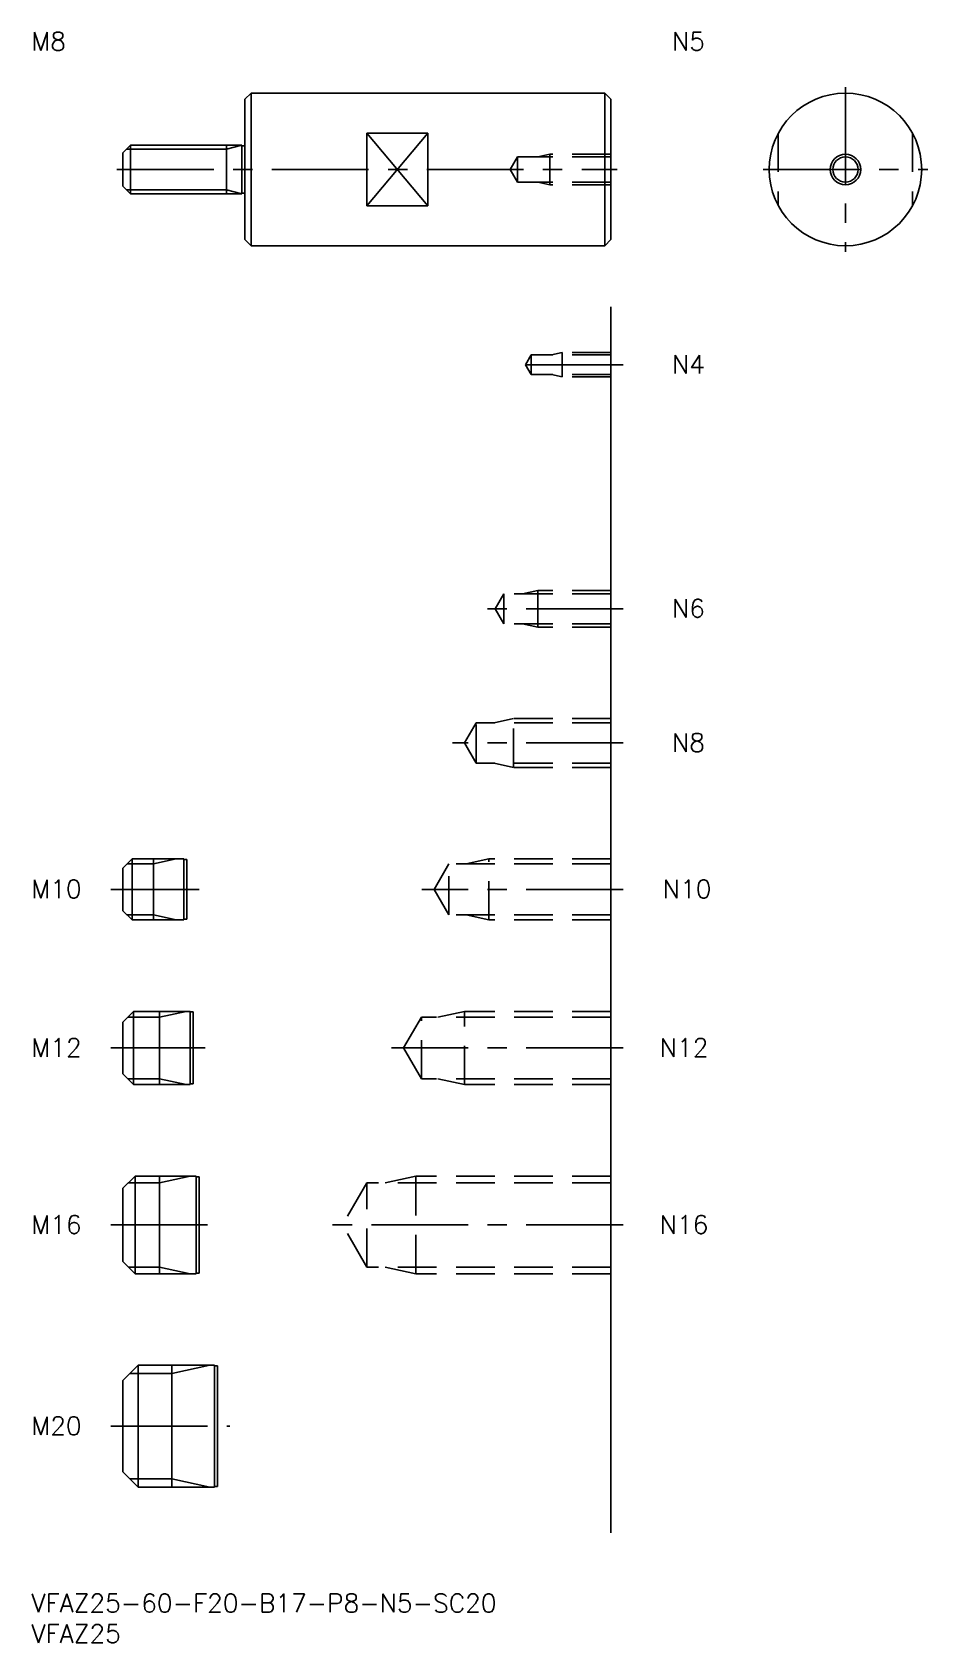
# Model space of a CAD drawing. Extents: x 0 to 147, y -8 to 256.
import ezdxf

# ---------------------------------------------------------------- set-up
doc = ezdxf.new("R2010")
doc.units = 0
doc.header["$LTSCALE"] = 0.5
doc.linetypes.add('CENTER', pattern=[50.8, 31.75, -6.35, 6.35, -6.35])
doc.linetypes.add('DASHED', pattern=[19.05, 12.7, -6.35])
for name, color, linetype in [('MSM_CENTER', 1, 'CENTER'), ('MSM_CONTINUOUS', 7, 'CONTINUOUS'), ('MSM_DASHED', 4, 'DASHED'), ('MSM_NARROW', 5, 'CONTINUOUS'), ('MSM_PART_NUMBER', 7, 'CONTINUOUS')]:
    doc.layers.add(name, color=color, linetype=linetype)
doc.styles.get("Standard").update_dxf_attribs({"font": 'txt.shx', "height": 1, "bigfont": 'bigfont.shx'})

# ---------------------------------------------------------------- blocks, each defined once
blk = doc.blocks.new('*U12')
at = {"layer": 'MSM_PART_NUMBER'}
blk.add_text('VFAZ25-60-F20-B17-P8-N5-SC20', height=3, dxfattribs=at).set_placement((0, -3))
blk = doc.blocks.new('*U13')
at = {"layer": 'MSM_PART_NUMBER'}
blk.add_text('VFAZ25', height=3, dxfattribs=at).set_placement((0, -8))
blk = doc.blocks.new('*U14')
at = {"layer": 'MSM_PART_NUMBER'}
blk.add_text('M16', height=3, dxfattribs=at).set_placement((0, 59.06))
blk = doc.blocks.new('*U15')
at = {"layer": 'MSM_PART_NUMBER'}
blk.add_text('M12', height=3, dxfattribs=at).set_placement((0, 88.06))
blk = doc.blocks.new('*U16')
at = {"layer": 'MSM_PART_NUMBER'}
blk.add_text('M10', height=3, dxfattribs=at).set_placement((0, 114.06))
blk = doc.blocks.new('*U17')
at = {"layer": 'MSM_PART_NUMBER'}
blk.add_text('M8', height=3, dxfattribs=at).set_placement((0, 253))
blk = doc.blocks.new('*U18')
at = {"layer": 'MSM_PART_NUMBER'}
blk.add_text('N5', height=3, dxfattribs=at).set_placement((105, 253))
blk = doc.blocks.new('*U19')
at = {"layer": 'MSM_PART_NUMBER'}
blk.add_text('N16', height=3, dxfattribs=at).set_placement((103, 59.06))
blk = doc.blocks.new('*U20')
at = {"layer": 'MSM_PART_NUMBER'}
blk.add_text('N12', height=3, dxfattribs=at).set_placement((103, 88.06))
blk = doc.blocks.new('*U21')
at = {"layer": 'MSM_PART_NUMBER'}
blk.add_text('N10', height=3, dxfattribs=at).set_placement((103.5, 114.06))
blk = doc.blocks.new('*U22')
at = {"layer": 'MSM_PART_NUMBER'}
blk.add_text('N8', height=3, dxfattribs=at).set_placement((105, 138.06))
blk = doc.blocks.new('*U23')
at = {"layer": 'MSM_PART_NUMBER'}
blk.add_text('N6', height=3, dxfattribs=at).set_placement((105, 160.06))
blk = doc.blocks.new('*U24')
at = {"layer": 'MSM_PART_NUMBER'}
blk.add_text('N4', height=3, dxfattribs=at).set_placement((105, 200.06))
blk = doc.blocks.new('*U25')
at = {"layer": 'MSM_PART_NUMBER'}
blk.add_text('M20', height=3, dxfattribs=at).set_placement((0, 26.06))

msp = doc.modelspace()

# ---------------------------------------------------------------- linework, layer by layer
at = {"layer": 'MSM_CENTER'}
for p, q in [((133.43, 247), (133.43, 220)), ((14, 233.5), (96, 233.5)), ((119.93, 233.5), (146.93, 233.5)), ((97, 201.5), (79, 201.5)), ((97, 161.5), (74, 161.5)), ((97, 139.5), (69, 139.5)), ((13, 115.5), (27.5, 115.5)), ((97, 115.5), (64, 115.5)), ((13, 89.5), (28.5, 89.5)), ((97, 89.5), (59, 89.5)), ((13, 60.5), (29.5, 60.5)), ((97, 60.5), (49, 60.5)), ((13, 27.5), (32.5, 27.5))]:
    msp.add_line(p, q, dxfattribs=at)
at = {"layer": 'MSM_CONTINUOUS'}
for p, q in [((35, 245), (36, 246)), ((36, 246), (94, 246)), ((36, 246), (36, 221)), ((94, 246), (94, 221)), ((94, 246), (95, 245)), ((35, 245), (35, 222)), ((95, 245), (95, 222)), ((55, 239.44), (55, 227.56)), ((65, 239.44), (55, 239.44)), ((65, 227.56), (65, 239.44)), ((16.25, 237.5), (15, 236.25)), ((15, 230.75), (15, 236.25)), ((34.5, 237.5), (16.25, 237.5)), ((16.25, 237.5), (16.25, 229.5)), ((32, 237.5), (32, 229.5)), ((34.5, 237.5), (34.5, 229.5)), ((34.5, 237.4), (35, 237.4)), ((16.25, 229.5), (15, 230.75)), ((34.5, 229.5), (16.25, 229.5)), ((34.5, 229.6), (35, 229.6)), ((65, 227.56), (55, 227.56)), ((35, 222), (36, 221)), ((94, 221), (95, 222)), ((36, 221), (94, 221)), ((95, 211), (95, 10)), ((16.5, 120.5), (15, 119)), ((15, 112), (15, 119)), ((25, 120.5), (16.5, 120.5)), ((16.5, 120.5), (16.5, 110.5)), ((20, 120.5), (20, 110.5)), ((25, 120.5), (25, 110.5)), ((25, 120.4), (25.5, 120.4)), ((25.5, 120.4), (25.5, 110.6)), ((16.5, 110.5), (15, 112)), ((25, 110.5), (16.5, 110.5)), ((25, 110.6), (25.5, 110.6)), ((16.75, 95.5), (15, 93.75)), ((26, 95.5), (16.75, 95.5)), ((16.75, 95.5), (16.75, 83.5)), ((21, 83.5), (21, 95.5)), ((26, 83.5), (26, 95.5)), ((26, 95.4), (26.5, 95.4)), ((26.5, 95.4), (26.5, 83.6)), ((15, 85.25), (15, 93.75)), ((16.75, 83.5), (15, 85.25)), ((26, 83.5), (16.75, 83.5)), ((26, 83.6), (26.5, 83.6)), ((17, 68.5), (15, 66.5)), ((15, 54.5), (15, 66.5)), ((27, 68.5), (17, 68.5)), ((17, 52.5), (17, 68.5)), ((21, 68.5), (21, 52.5)), ((27, 68.5), (27, 52.5)), ((27, 68.4), (27.5, 68.4)), ((27.5, 68.4), (27.5, 52.6)), ((17, 52.5), (15, 54.5)), ((27, 52.5), (17, 52.5)), ((27, 52.6), (27.5, 52.6)), ((17.5, 37.5), (15, 35)), ((30, 37.5), (17.5, 37.5)), ((17.5, 37.5), (17.5, 17.5)), ((23, 37.5), (23, 17.5)), ((30, 37.5), (30, 17.5)), ((30, 37.4), (30.5, 37.4)), ((30.5, 37.4), (30.5, 17.6)), ((15, 20), (15, 35)), ((17.5, 17.5), (15, 20)), ((30, 17.5), (17.5, 17.5)), ((30, 17.6), (30.5, 17.6))]:
    msp.add_line(p, q, dxfattribs=at)
for radius in [12.5, 2.07]:
    msp.add_circle((133.43, 233.5), radius, dxfattribs=at)
at = {"layer": 'MSM_DASHED'}
for p, q in [((122.43, 239.44), (122.43, 227.56)), ((144.43, 239.44), (144.43, 227.56)), ((79.69, 235.57), (78.5, 233.5)), ((95, 235.57), (79.69, 235.57)), ((79.69, 231.43), (79.69, 235.57)), ((85, 236), (83, 235.57)), ((95, 236), (85, 236)), ((85, 231), (85, 236)), ((79.69, 231.43), (78.5, 233.5)), ((95, 231.43), (79.69, 231.43)), ((85, 231), (83, 231.43)), ((95, 231), (85, 231)), ((87, 203.5), (85.25, 203.12)), ((95, 203.5), (87, 203.5)), ((87, 199.5), (87, 203.5)), ((81.94, 203.12), (81, 201.5)), ((81.94, 199.88), (81, 201.5)), ((95, 203.12), (81.94, 203.12)), ((81.94, 199.88), (81.94, 203.12)), ((95, 199.88), (81.94, 199.88)), ((87, 199.5), (85.25, 199.88)), ((95, 199.5), (87, 199.5)), ((77.42, 163.96), (76, 161.5)), ((95, 163.96), (77.42, 163.96)), ((77.42, 159.04), (77.42, 163.96)), ((83, 164.5), (80.5, 163.96)), ((95, 164.5), (83, 164.5)), ((83, 158.5), (83, 164.5)), ((77.42, 159.04), (76, 161.5)), ((95, 159.04), (77.42, 159.04)), ((83, 158.5), (80.5, 159.04)), ((95, 158.5), (83, 158.5)), ((72.92, 142.82), (71, 139.5)), ((72.92, 136.18), (72.92, 142.82)), ((95, 142.82), (72.92, 142.82)), ((79, 143.5), (75.87, 142.82)), ((79, 135.5), (79, 143.5)), ((95, 143.5), (79, 143.5)), ((72.92, 136.18), (71, 139.5)), ((95, 136.18), (72.92, 136.18)), ((79, 135.5), (75.87, 136.18)), ((95, 135.5), (79, 135.5)), ((68.42, 119.69), (66, 115.5)), ((68.42, 111.31), (68.42, 119.69)), ((95, 119.69), (68.42, 119.69)), ((75, 120.5), (71.25, 119.69)), ((75, 110.5), (75, 120.5)), ((95, 120.5), (75, 120.5)), ((68.42, 111.31), (66, 115.5)), ((95, 111.31), (68.42, 111.31)), ((75, 110.5), (71.25, 111.31)), ((95, 110.5), (75, 110.5)), ((71, 95.5), (66.62, 94.55)), ((71, 83.5), (71, 95.5)), ((95, 95.5), (71, 95.5)), ((63.92, 94.55), (61, 89.5)), ((63.92, 84.45), (63.92, 94.55)), ((95, 94.55), (63.92, 94.55)), ((63.92, 84.45), (61, 89.5)), ((95, 84.45), (63.92, 84.45)), ((71, 83.5), (66.62, 84.45)), ((95, 83.5), (71, 83.5)), ((54.99, 67.42), (51, 60.5)), ((54.99, 53.58), (54.99, 67.42)), ((95, 67.42), (54.99, 67.42)), ((63, 68.5), (58, 67.42)), ((63, 52.5), (63, 68.5)), ((95, 68.5), (63, 68.5)), ((54.99, 53.58), (51, 60.5)), ((95, 53.58), (54.99, 53.58)), ((63, 52.5), (58, 53.58)), ((95, 52.5), (63, 52.5))]:
    msp.add_line(p, q, dxfattribs=at)
at = {"layer": 'MSM_NARROW'}
for p, q in [((55, 239.44), (65, 227.56)), ((55, 227.56), (65, 239.44)), ((32, 236.82), (15.57, 236.82)), ((32, 236.82), (34.5, 237.5)), ((32, 230.18), (15.57, 230.18)), ((32, 230.18), (34.5, 229.5)), ((20, 119.69), (15.69, 119.69)), ((20, 119.69), (23.75, 120.5)), ((20, 111.31), (15.69, 111.31)), ((20, 111.31), (23.75, 110.5)), ((21, 94.55), (25.38, 95.5)), ((21, 94.55), (15.8, 94.55)), ((21, 84.45), (15.8, 84.45)), ((21, 84.45), (25.38, 83.5)), ((21, 67.42), (15.92, 67.42)), ((21, 67.42), (26, 68.5)), ((21, 53.58), (15.92, 53.58)), ((21, 53.58), (26, 52.5)), ((23, 36.15), (29.25, 37.5)), ((23, 36.15), (16.15, 36.15)), ((23, 18.85), (16.15, 18.85)), ((23, 18.85), (29.25, 17.5))]:
    msp.add_line(p, q, dxfattribs=at)
msp.add_circle((133.43, 233.5), 2.5, dxfattribs=at)

# ---------------------------------------------------------------- block references
at = {"layer": 'MSM_CONTINUOUS'}
for name in ['*U17', '*U18', '*U24', '*U23', '*U22', '*U16', '*U21', '*U15', '*U20', '*U14', '*U19', '*U25', '*U12', '*U13']:
    msp.add_blockref(name, (0, 0), dxfattribs=at)

doc.saveas('drawing.dxf')
